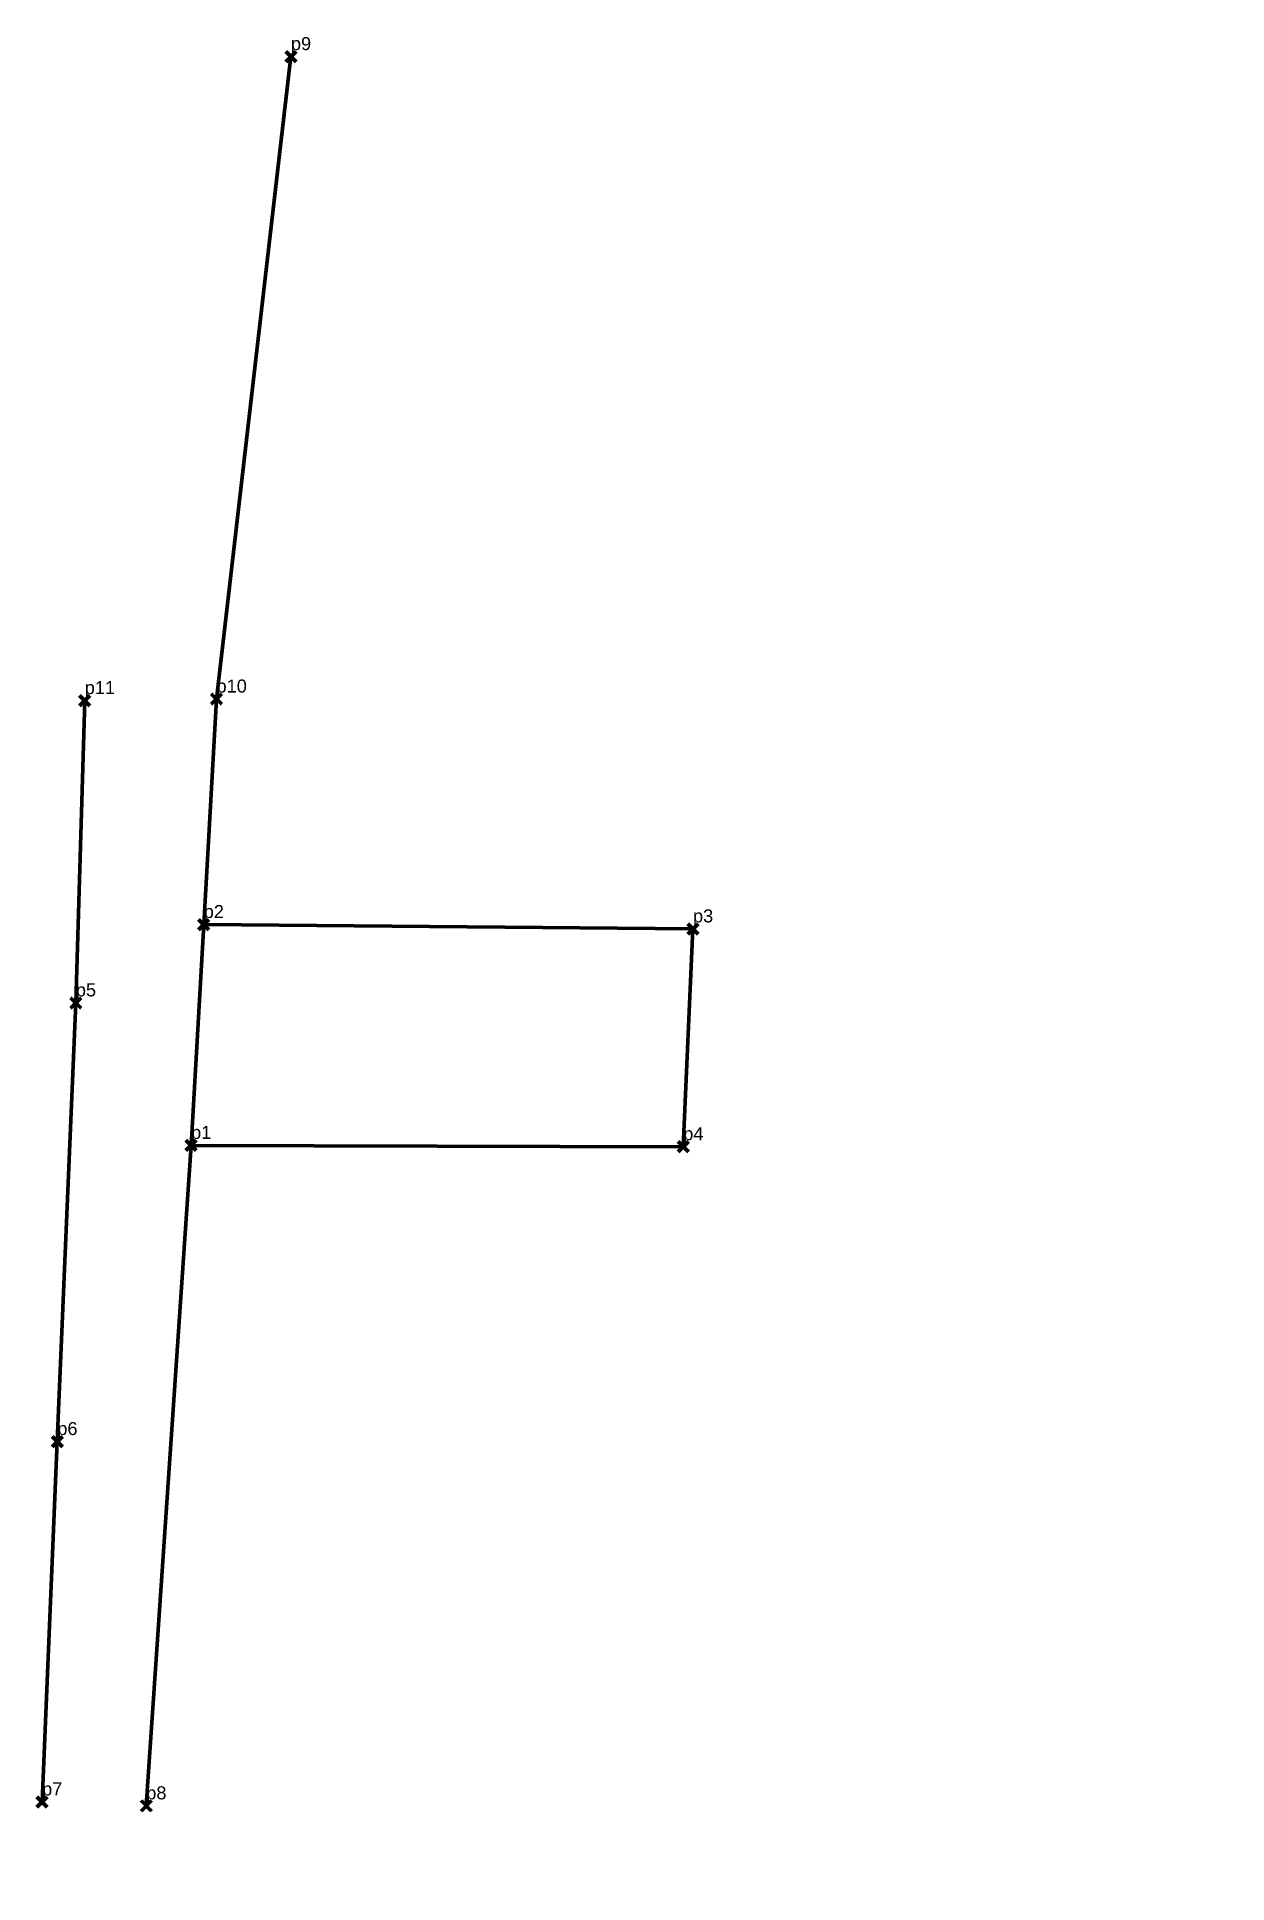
# Model space of a CAD drawing. Header units: millimetres. Extents: x 611629.3 to 611675, y 1318984.2 to 1319055.1.
import ezdxf

# ---------------------------------------------------------------- set-up
doc = ezdxf.new("R2010")
doc.units = ezdxf.units.MM
doc.header["$PDMODE"] = 3
doc.header["$PDSIZE"] = 0.2
doc.layers.get('0').update_dxf_attribs({"color": 1, "linetype": 'CONTINUOUS', "lineweight": 100})
doc.layers.add('Point', color=5, linetype='CONTINUOUS', lineweight=100)
doc.layers.add('Point_Name', color=1, linetype='CONTINUOUS', lineweight=100)
doc.styles.get("Standard").update_dxf_attribs({"font": 'arial.ttf', "width": 0.65})

msp = doc.modelspace()

# ---------------------------------------------------------------- linework, layer by layer
at = {"color": 7, "elevation": 92.931}
msp.add_lwpolyline([(611636.221, 1319029.686), (611639.079, 1319054.353)], dxfattribs=at)
at = {"color": 7, "true_color": 0xffffff}
for points, elevation in [([(611629.52, 1318987.339), (611630.104, 1319001.176), (611630.817, 1319018.019), (611631.157, 1319029.626)], 92.94), ([(611635.729, 1319021.028), (611636.221, 1319029.686)], 93.069), ([(611635.243, 1319012.547), (611633.521, 1318987.188)], 93.12)]:
    msp.add_lwpolyline(points, dxfattribs=dict(at, elevation=elevation))
at = {"color": 2, "elevation": 93.12}
msp.add_lwpolyline([(611635.243, 1319012.547), (611635.729, 1319021.028), (611654.526, 1319020.86), (611654.152, 1319012.496), (611635.243, 1319012.547)], dxfattribs=at)
at = {"layer": 'Point'}
for p in [(611639.079, 1319054.353, 92.379), (611636.221, 1319029.686, 92.931), (611631.157, 1319029.626, 93.003), (611635.729, 1319021.028, 93.069), (611654.526, 1319020.86, 92.925), (611630.817, 1319018.019, 93.225), (611635.243, 1319012.547, 93.12), (611654.152, 1319012.496, 93.119), (611630.104, 1319001.176, 93.218), (611629.52, 1318987.339, 92.94), (611633.521, 1318987.188, 92.897)]:
    msp.add_point(p, dxfattribs=at)

# ---------------------------------------------------------------- texts
at = {"layer": 'Point_Name'}
for s, p in [('p9', (611639.079, 1319054.603)), ('p11', (611631.157, 1319029.876)), ('p10', (611636.221, 1319029.936)), ('p2', (611635.729, 1319021.278)), ('p3', (611654.526, 1319021.11)), ('p5', (611630.817, 1319018.269)), ('p1', (611635.243, 1319012.797)), ('p4', (611654.152, 1319012.746)), ('p6', (611630.104, 1319001.426)), ('p7', (611629.52, 1318987.589)), ('p8', (611633.521, 1318987.438))]:
    msp.add_text(s, height=0.5, dxfattribs=at).set_placement(p)

doc.saveas('drawing.dxf')
